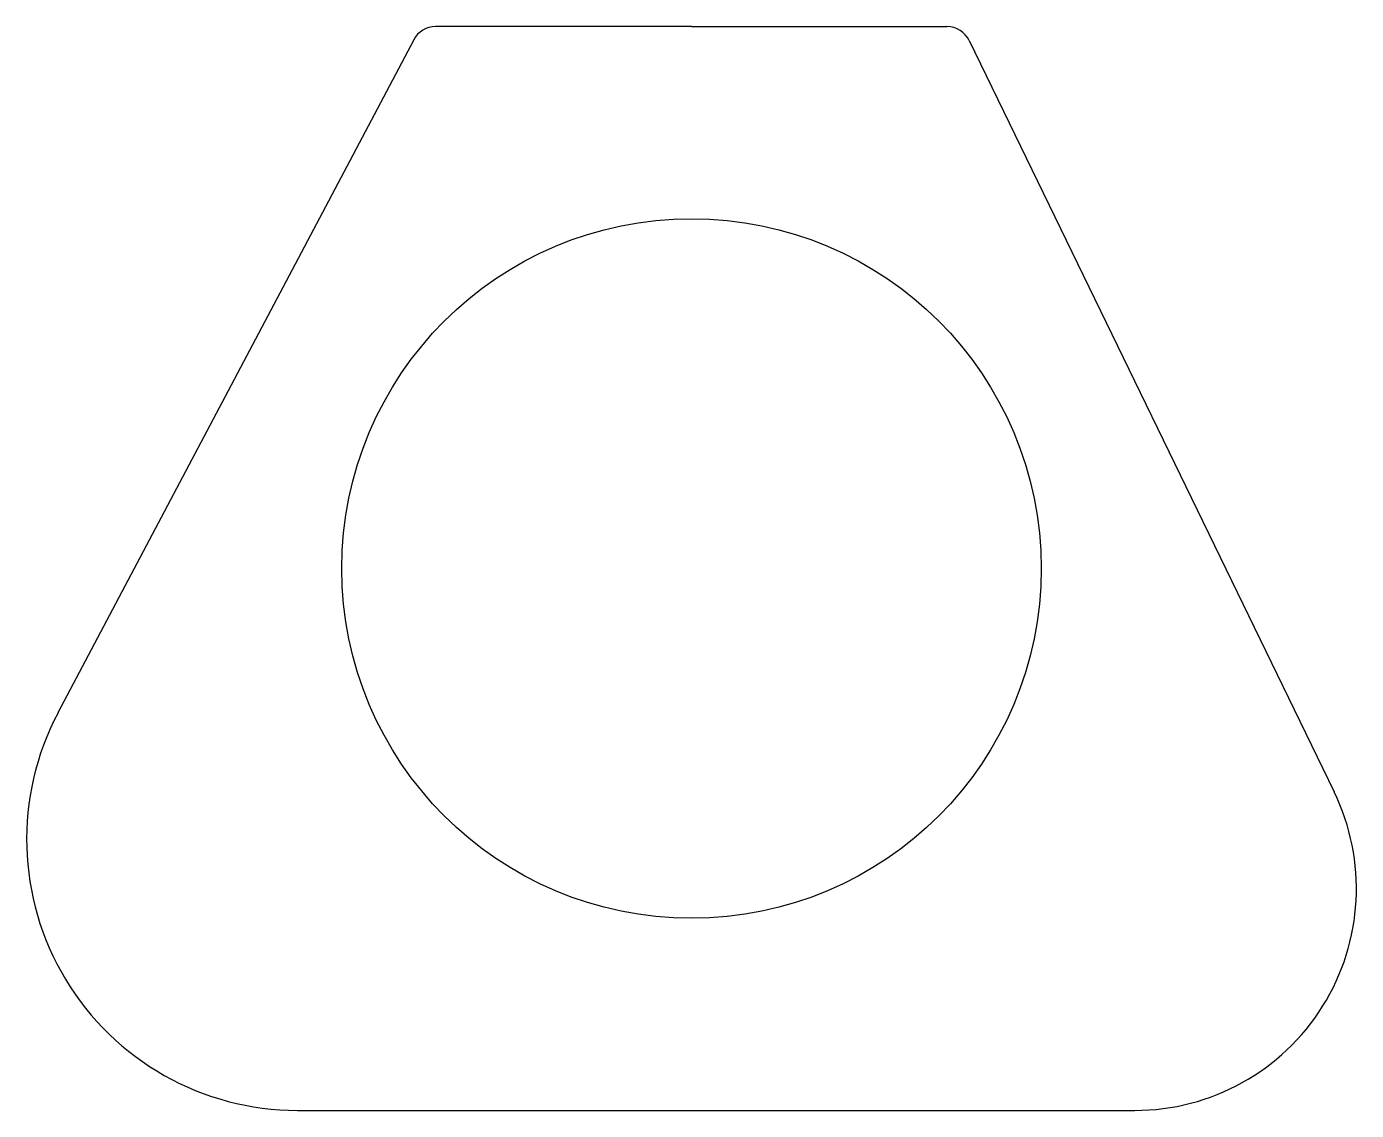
# Model space of a CAD drawing. Extents: x -494.6 to -467.6, y -49 to -27.
import ezdxf

# ---------------------------------------------------------------- set-up
doc = ezdxf.new("R2010")
doc.units = 0
doc.header["$LTSCALE"] = 1.5
doc.layers.add('ANA', color=230, linetype='CONTINUOUS')

msp = doc.modelspace()

# ---------------------------------------------------------------- linework, layer by layer
at = {"layer": 'ANA'}
for p, q in [((-481.108, -26.974), (-486.307, -26.974)), ((-481.108, -26.974), (-475.921, -26.974)), ((-486.749, -27.241), (-493.971, -40.904)), ((-475.471, -27.256), (-468.061, -42.508)), ((-489.108, -48.974), (-472.108, -48.974))]:
    msp.add_line(p, q, dxfattribs=at)
msp.add_circle((-481.108, -37.974), 7.1, dxfattribs=at)
for centre, radius, start, end in [((-486.307, -27.474), 0.5, 90, 152.1416), ((-475.921, -27.474), 0.5, 25.9147, 90), ((-489.108, -43.474), 5.5, 152.1416, 270), ((-472.108, -44.474), 4.5, 270, 25.9147)]:
    msp.add_arc(centre, radius, start, end, dxfattribs=at)

doc.saveas('drawing.dxf')
